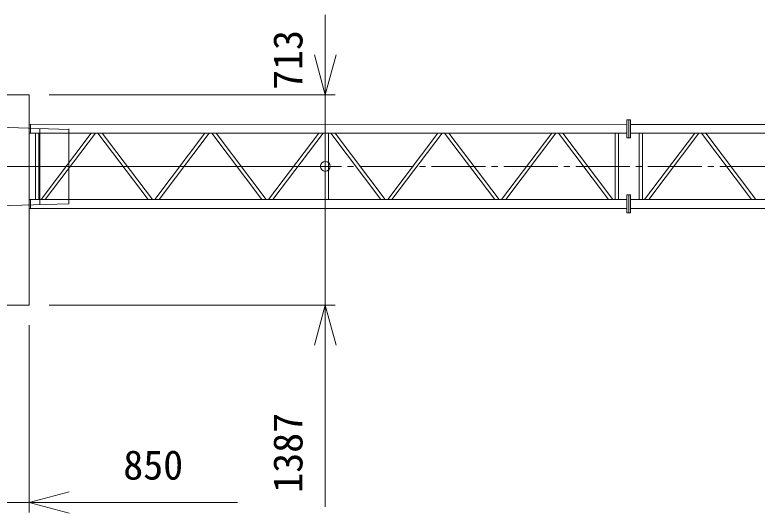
# Model space of a CAD drawing. Units: millimetres, scale not verified. Extents: x -17479 to 17501, y -24773 to 27267.
# Drawn here: x -10594 to -3178, y 18661 to 23638 of the extents above; entities that cross this region are included whole.
import ezdxf
from ezdxf.enums import TextEntityAlignment as Align

# ---------------------------------------------------------------- set-up
doc = ezdxf.new("R2010")
doc.units = ezdxf.units.MM
doc.header["$LTSCALE"] = 60
doc.linetypes.add('CHAIN2', pattern=[12, 9, -1, 1, -1])
for name, color, linetype, lineweight in [('0-3_05 寸法', 7, 'Continuous', 18), ('0-4_10 当社外形線', 3, 'Continuous', 18), ('0-5_12 当社中心線', 3, 'CHAIN2', 18)]:
    doc.layers.add(name, color=color, linetype=linetype, lineweight=lineweight)
doc.styles.add('ＭＳ ゴシック', font='')
doc.styles.get('ＭＳ ゴシック').set_extended_font_data('MS Gothic')

msp = doc.modelspace()

# ---------------------------------------------------------------- linework, layer by layer
at = {"layer": '0-3_05 寸法'}
for p, q in [((-7492.56, 23238.18), (-7492.56, 23638.18)), ((-7492.56, 22838.18), (-7492.56, 23238.18)), ((-10251.31, 22838.18), (-7392.56, 22838.18)), ((-7492.56, 22838.18), (-7492.56, 22438.18)), ((-7492.56, 22125.18), (-7492.56, 22438.18)), ((-10251.31, 22125.18), (-7392.56, 22125.18)), ((-10251.31, 22125.18), (-7392.56, 22125.18)), ((-7492.56, 22125.18), (-7492.56, 21138.18)), ((-7492.56, 20738.18), (-7492.56, 21138.18)), ((-10251.31, 20738.18), (-7392.56, 20738.18)), ((-7492.56, 20738.18), (-7492.56, 18724.85)), ((-7492.56, 20738.18), (-7492.56, 20338.18)), ((-10451.31, 20538.18), (-10451.31, 18668.64)), ((-7492.56, 20338.18), (-7492.56, 19938.18)), ((-11301.31, 18768.64), (-10451.31, 18768.64)), ((-10451.31, 18768.64), (-10051.31, 18768.64)), ((-10051.31, 18768.64), (-8371.31, 18768.64))]:
    msp.add_line(p, q, dxfattribs=at)
for points in [[(-7385.38, 23238.18), (-7492.56, 22838.18), (-7599.74, 23238.18)], [(-7599.74, 20338.18), (-7492.56, 20738.18), (-7385.38, 20338.18)], [(-10051.31, 18661.46), (-10451.31, 18768.64), (-10051.31, 18875.82)]]:
    msp.add_lwpolyline(points, dxfattribs=at)
msp.add_circle((-7492.56, 22125.18), 50, dxfattribs=at)
msp.add_circle((-7492.56, 22125.18), 50, dxfattribs=at)
at = {"layer": '0-4_10 当社外形線'}
for p, q in [((-12827.46, 22582.08), (-10054.86, 22492.07)), ((-4480.32, 22590.15), (-4461.31, 22590.14)), ((-4461.31, 22590.14), (-4461.32, 22410.15)), ((-4461.31, 22590.14), (-4461.32, 22410.15)), ((-4442.31, 22590.15), (-4461.31, 22590.14)), ((-10451.31, 22544.74), (-10451.32, 22455.63)), ((-10451.31, 22544.74), (-4480.32, 22544.7)), ((-10439.31, 22544.73), (-10439.31, 22455.63)), ((-10345.92, 22502.57), (-10345.92, 21741.9)), ((-10054.86, 22501.07), (-10054.86, 21750.9)), ((1549.68, 22544.66), (-4442.32, 22544.7)), ((-10451.32, 22455.63), (-4480.32, 22455.59)), ((-10388.31, 22455.63), (-10388.32, 21794.73)), ((-10354.31, 22455.63), (-10354.32, 21794.73)), ((-10332.88, 21794.74), (-9831.82, 22455.63)), ((-10290.21, 21794.74), (-9789.15, 22455.63)), ((-9263.23, 21794.73), (-9764.27, 22455.63)), ((-9220.56, 21794.73), (-9721.61, 22455.63)), ((-9195.67, 21794.73), (-8694.62, 22455.62)), ((-9153.01, 21794.73), (-8651.96, 22455.62)), ((-8126.03, 21794.72), (-8627.07, 22455.62)), ((-8083.36, 21794.72), (-8584.41, 22455.62)), ((-8058.48, 21794.72), (-7557.42, 22455.62)), ((-8015.81, 21794.72), (-7514.75, 22455.61)), ((-7493.31, 22455.62), (-7493.32, 21794.72)), ((-7459.31, 22455.61), (-7459.32, 21794.72)), ((-6936.82, 21794.72), (-7437.87, 22455.61)), ((-6894.16, 21794.72), (-7395.2, 22455.61)), ((-6869.27, 21794.72), (-6368.22, 22455.61)), ((-6826.62, 21794.71), (-6325.55, 22455.61)), ((-5799.62, 21794.7), (-6300.67, 22455.61)), ((-5756.96, 21794.71), (-6258, 22455.6)), ((-5732.07, 21794.7), (-5231.02, 22455.6)), ((-5689.41, 21794.7), (-5188.35, 22455.6)), ((-4662.43, 21794.7), (-5163.48, 22455.61)), ((-4619.76, 21794.7), (-5120.81, 22455.61)), ((-4598.31, 22455.6), (-4598.32, 21794.7)), ((-4564.31, 22455.6), (-4564.32, 21794.7)), ((1549.69, 22455.56), (-4442.32, 22455.6)), ((-4358.32, 22455.6), (-4358.32, 21794.7)), ((-4324.31, 22455.6), (-4324.32, 21794.69)), ((-4302.88, 21794.7), (-3801.82, 22455.59)), ((-4260.2, 21794.69), (-3759.16, 22455.59)), ((-3233.23, 21794.69), (-3734.28, 22455.59)), ((-3190.57, 21794.69), (-3691.61, 22455.59)), ((-4480.32, 21840.15), (-4461.32, 21840.15)), ((-4461.32, 21840.15), (-4461.32, 21660.14)), ((-4442.32, 21840.15), (-4461.32, 21840.15)), ((-4461.32, 21840.15), (-4461.32, 21660.14)), ((-12827.46, 21668.39), (-10054.86, 21750.9)), ((-10451.32, 21794.74), (-4480.32, 21794.7)), ((-10439.32, 21794.74), (-10439.31, 21705.64)), ((1549.68, 21794.66), (-4442.32, 21794.69)), ((1549.68, 21705.56), (-4442.32, 21705.6))]:
    msp.add_line(p, q, dxfattribs=at)
msp.add_lwpolyline([(-13042.31, 22838.18), (-10451.31, 22838.18), (-10451.31, 20738.18), (-13042.31, 20738.18)], close=True, dxfattribs=at)
for points in [[(-4480.32, 22590.15), (-4480.32, 22410.15), (-4461.32, 22410.15)], [(-4442.31, 22590.15), (-4442.32, 22410.15), (-4461.32, 22410.15)], [(-4480.32, 21840.15), (-4480.31, 21660.15), (-4461.32, 21660.14)], [(-4442.32, 21840.15), (-4442.32, 21660.15), (-4461.32, 21660.14)], [(-10451.32, 21794.74), (-10451.32, 21705.64), (-4480.32, 21705.6)]]:
    msp.add_lwpolyline(points, dxfattribs=at)
at = {"layer": '0-5_12 当社中心線'}
msp.add_line((10669.43, 22125.18), (-15948.66, 22125.18), dxfattribs=at)

# ---------------------------------------------------------------- texts
at = {"layer": '0-3_05 寸法', "style": 'ＭＳ ゴシック'}
for s, p in [('713', (-7632.56, 22888.25)), ('1387', (-7632.56, 18864.85))]:
    msp.add_text(s, height=293.3, rotation=90, dxfattribs=at).set_placement(p, align=Align.BOTTOM_LEFT)
msp.add_text('850', height=293.3, dxfattribs=at).set_placement((-9511.31, 18908.64), align=Align.BOTTOM_LEFT)

doc.saveas('drawing.dxf')
